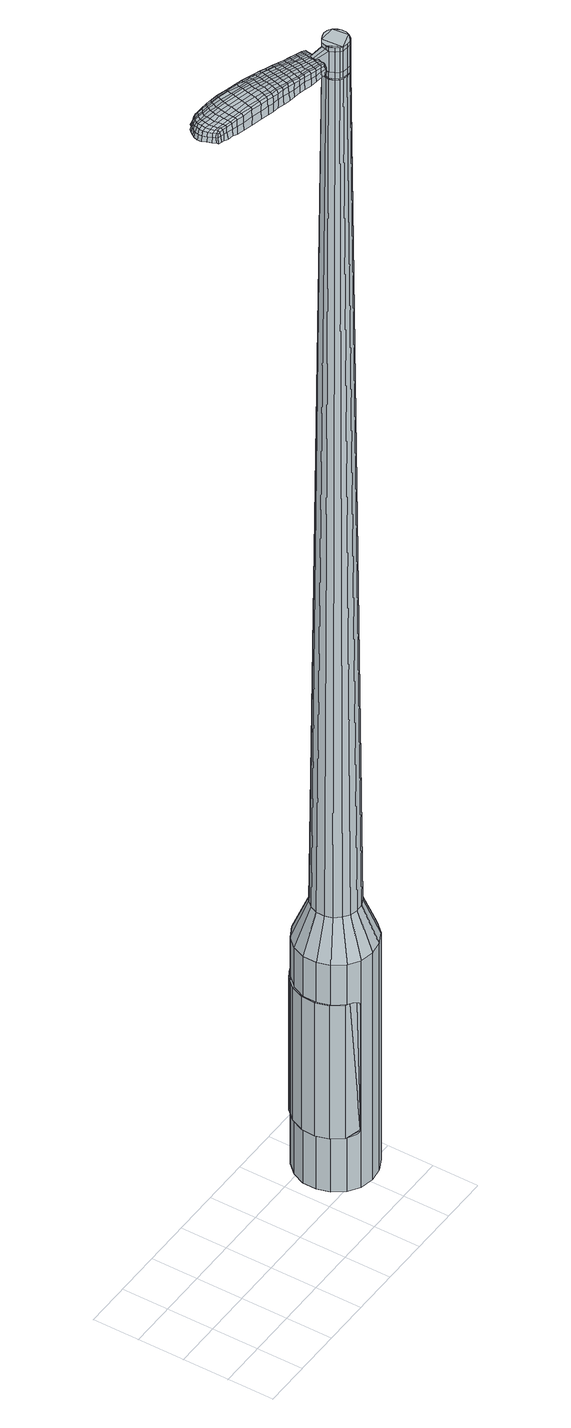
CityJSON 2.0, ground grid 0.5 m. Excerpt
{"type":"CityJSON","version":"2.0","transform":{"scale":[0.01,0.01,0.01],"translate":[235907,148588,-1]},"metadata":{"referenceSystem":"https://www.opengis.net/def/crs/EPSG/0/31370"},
"CityObjects":{
"object1":{"type":"GenericCityObject","attributes":{"cluster":142,"mean_distance_to_centroid":0.0424,"new_centroid_x":235909.58,"new_centroid_y":148588.8,"mean_distance_to_camera":5.37,"H1":10.71,"H2":4.15,"Z_final":111.18,"cluster2":-1,"proj_x":235910.48,"proj_y":148584.89,"id_line":62829,"bearing_l":77.09,"distance":4.02,"orientation":"left","G_obj":167.09},"geometry":[{"type":"MultiSurface","lod":"2","boundaries":[[[0,1,2,3]],[[1,4,5,2]],[[4,6,7,5]],[[6,8,9,7]],[[8,10,11,9]],[[10,12,13,11]],[[12,14,15,13]],[[14,16,17,15]],[[16,18,19,17]],[[18,20,21,19]],[[20,22,23,21]],[[22,24,25,23]],[[24,26,27,25]],[[26,28,29,27]],[[28,30,31,29]],[[30,32,33,31]],[[32,34,35,33]],[[34,0,3,35]],[[36,37,38,39]],[[38,40,41,42]],[[41,43,42]],[[42,44,45,46]],[[45,47,46]],[[46,48,49,50]],[[49,51,50]],[[42,46,50,38]],[[50,52,39,38]],[[53,36,39]],[[2,5,7,35]],[[7,9,11,15]],[[11,13,15]],[[15,17,19,23]],[[19,21,23]],[[23,25,27,31]],[[27,29,31]],[[15,23,31,7]],[[31,33,35,7]],[[3,2,35]],[[1,0,54,55]],[[0,34,56,54]],[[34,32,57,56]],[[32,30,58,57]],[[30,28,59,58]],[[28,26,60,59]],[[26,24,61,60]],[[24,22,62,61]],[[22,20,63,62]],[[20,18,64,63]],[[18,16,65,64]],[[16,14,66,65]],[[14,12,67,66]],[[12,10,68,67]],[[10,8,69,68]],[[8,6,70,69]],[[6,4,71,70]],[[4,1,55,71]],[[55,54,72,73]],[[54,56,74,72]],[[56,57,75,74]],[[57,58,76,75]],[[58,59,77,76]],[[59,60,78,77]],[[60,61,79,78]],[[61,62,80,79]],[[62,63,81,80]],[[63,64,82,81]],[[64,65,83,82]],[[65,66,84,83]],[[66,67,85,84]],[[67,68,86,85]],[[68,69,87,86]],[[69,70,88,87]],[[70,71,89,88]],[[71,55,73,89]],[[72,90,91,92]],[[93,94,90,72]],[[75,95,94,93]],[[96,97,95,75]],[[98,99,97,96]],[[78,100,99,98]],[[101,102,100,78]],[[103,104,102,101]],[[105,106,104,103]],[[107,108,106,105]],[[109,110,108,107]],[[111,112,110,109]],[[113,114,112,111]],[[115,116,114,113]],[[117,118,116,115]],[[119,120,118,117]],[[121,122,120,119]],[[92,91,122,121]],[[123,124,125,126]],[[127,123,126,128]],[[129,127,128,130]],[[131,129,130,132]],[[133,131,132,134]],[[135,133,134,136]],[[137,135,136,138]],[[139,137,138,140]],[[141,139,140,142]],[[143,141,142,144]],[[145,143,144,146]],[[147,145,146,148]],[[149,147,148,150]],[[151,149,150,152]],[[153,151,152,154]],[[155,153,154,156]],[[73,72,92]],[[74,93,72]],[[74,75,93]],[[76,96,75]],[[76,77,98,96]],[[77,78,98]],[[79,101,78]],[[79,80,103,101]],[[80,81,105,103]],[[81,82,107,105]],[[82,83,109,107]],[[83,84,111,109]],[[84,85,113,111]],[[85,86,115,113]],[[86,87,117,115]],[[87,88,119,117]],[[88,89,121,119]],[[89,73,92,121]],[[157,91,90]],[[157,158,122,91]],[[158,159,120,122]],[[159,160,118,120]],[[160,161,116,118]],[[161,162,114,116]],[[162,163,112,114]],[[163,164,110,112]],[[164,165,108,110]],[[165,166,106,108]],[[166,167,104,106]],[[167,168,102,104]],[[168,100,102]],[[169,99,100]],[[169,170,97,99]],[[170,95,97]],[[171,94,95]],[[171,90,94]],[[39,52,155,172]],[[157,90,173,156]],[[53,39,172,124]],[[90,171,125,173]],[[36,53,124,123]],[[171,95,126,125]],[[37,36,123,127]],[[95,170,128,126]],[[38,37,127,129]],[[170,169,130,128]],[[40,38,129,131]],[[169,100,132,130]],[[41,40,131,133]],[[100,168,134,132]],[[43,41,133,135]],[[168,167,136,134]],[[42,43,135,137]],[[167,166,138,136]],[[44,42,137,139]],[[166,165,140,138]],[[45,44,139,141]],[[165,164,142,140]],[[47,45,141,143]],[[164,163,144,142]],[[46,47,143,145]],[[163,162,146,144]],[[48,46,145,147]],[[162,161,148,146]],[[49,48,147,149]],[[161,160,150,148]],[[51,49,149,151]],[[160,159,152,150]],[[50,51,151,153]],[[159,158,154,152]],[[52,50,153,155]],[[158,157,156,154]],[[155,156,174,175]],[[156,173,176,174]],[[173,125,177,176]],[[125,124,178,177]],[[124,172,179,178]],[[172,155,175,179]],[[180,181,182,183]],[[184,180,183,185]],[[180,184,186,187]],[[181,180,187,188]],[[189,190,191,192]],[[193,189,192,194]],[[189,193,195,196]],[[190,189,196,197]],[[198,199,200,201]],[[202,198,201,203]],[[198,202,204,205]],[[199,198,205,206]],[[207,208,209,210]],[[211,207,210,212]],[[207,211,213,214]],[[208,207,214,215]],[[216,217,218,219]],[[220,216,219,221]],[[216,220,222,223]],[[217,216,223,224]],[[225,226,227,228]],[[229,225,228,230]],[[225,229,231,232]],[[226,225,232,233]],[[234,235,236,237]],[[226,234,237,227]],[[234,226,233,238]],[[235,234,238,239]],[[240,241,242,243]],[[235,240,243,236]],[[240,235,239,244]],[[241,240,244,245]],[[246,184,185,247]],[[241,246,247,242]],[[246,241,245,248]],[[184,246,248,186]],[[249,250,251,252]],[[253,249,252,254]],[[249,253,255,256]],[[250,249,256,257]],[[258,259,260,261]],[[250,258,261,251]],[[258,250,257,262]],[[259,258,262,263]],[[264,265,266,267]],[[259,264,267,260]],[[264,259,263,268]],[[265,264,268,269]],[[270,271,272,273]],[[265,270,273,266]],[[270,265,269,274]],[[271,270,274,275]],[[276,181,188,277]],[[271,276,277,272]],[[276,271,275,278]],[[181,276,278,182]],[[279,280,281,282]],[[283,279,282,284]],[[279,283,285,286]],[[280,279,286,287]],[[288,289,290,291]],[[280,288,291,281]],[[288,280,287,292]],[[289,288,292,293]],[[294,295,296,297]],[[289,294,297,290]],[[294,289,293,298]],[[295,294,298,299]],[[300,193,194,301]],[[295,300,301,296]],[[300,295,299,302]],[[193,300,302,195]],[[303,304,305,306]],[[307,303,306,308]],[[303,307,309,310]],[[304,303,310,311]],[[312,313,314,315]],[[304,312,315,305]],[[312,304,311,316]],[[313,312,316,317]],[[318,319,320,321]],[[313,318,321,314]],[[318,313,317,322]],[[319,318,322,323]],[[324,325,326,327]],[[319,324,327,320]],[[324,319,323,328]],[[325,324,328,329]],[[330,190,197,331]],[[325,330,331,326]],[[330,325,329,332]],[[190,330,332,191]],[[333,219,218,334]],[[335,333,334,336]],[[333,335,337,338]],[[219,333,338,221]],[[339,335,336,340]],[[341,339,340,342]],[[339,341,343,344]],[[335,339,344,337]],[[345,341,342,346]],[[347,345,346,348]],[[345,347,349,350]],[[341,345,350,343]],[[351,347,348,352]],[[353,351,352,354]],[[351,353,355,356]],[[347,351,356,349]],[[357,353,354,358]],[[208,357,358,209]],[[357,208,215,359]],[[353,357,359,355]],[[360,361,206,205]],[[362,360,205,204]],[[360,362,363,364]],[[361,360,364,365]],[[366,367,365,364]],[[368,366,364,363]],[[366,368,369,370]],[[367,366,370,371]],[[372,373,371,370]],[[374,372,370,369]],[[372,374,375,376]],[[373,372,376,377]],[[378,379,377,376]],[[380,378,376,375]],[[378,380,213,211]],[[379,378,211,212]],[[381,382,383,384]],[[283,381,384,285]],[[381,283,284,385]],[[382,381,385,386]],[[387,202,203,388]],[[382,387,388,383]],[[387,382,386,389]],[[202,387,389,204]],[[390,391,392,393]],[[229,390,393,231]],[[390,229,230,394]],[[391,390,394,395]],[[396,397,398,399]],[[391,396,399,392]],[[396,391,395,400]],[[397,396,400,401]],[[402,199,206,403]],[[397,402,403,398]],[[402,397,401,404]],[[199,402,404,200]],[[405,406,407,408]],[[187,405,408,188]],[[405,187,186,409]],[[406,405,409,410]],[[411,412,413,414]],[[406,411,414,407]],[[411,406,410,415]],[[412,411,415,416]],[[417,210,209,418]],[[412,417,418,413]],[[417,412,416,419]],[[210,417,419,212]],[[420,421,422,423]],[[192,420,423,194]],[[420,192,191,424]],[[421,420,424,425]],[[426,214,213,427]],[[421,426,427,422]],[[426,421,425,428]],[[214,426,428,215]],[[429,430,431,432]],[[307,429,432,309]],[[429,307,308,433]],[[430,429,433,434]],[[435,220,221,436]],[[430,435,436,431]],[[435,430,434,437]],[[220,435,437,222]],[[438,439,440,441]],[[253,438,441,255]],[[438,253,254,442]],[[439,438,442,443]],[[444,445,446,447]],[[439,444,447,440]],[[444,439,443,448]],[[445,444,448,449]],[[450,217,224,451]],[[445,450,451,446]],[[450,445,449,452]],[[217,450,452,218]],[[453,454,443,442]],[[252,453,442,254]],[[453,252,251,455]],[[454,453,455,456]],[[457,458,449,448]],[[454,457,448,443]],[[457,454,456,459]],[[458,457,459,460]],[[461,334,218,452]],[[458,461,452,449]],[[461,458,460,462]],[[334,461,462,336]],[[463,464,465,466]],[[310,463,466,311]],[[463,310,309,432]],[[464,463,432,431]],[[467,338,337,468]],[[464,467,468,465]],[[467,464,431,436]],[[338,467,436,221]],[[469,470,456,455]],[[261,469,455,251]],[[469,261,260,471]],[[470,469,471,472]],[[473,474,460,459]],[[470,473,459,456]],[[473,470,472,475]],[[474,473,475,476]],[[477,340,336,462]],[[474,477,462,460]],[[477,474,476,478]],[[340,477,478,342]],[[479,480,481,482]],[[316,479,482,317]],[[479,316,311,466]],[[480,479,466,465]],[[483,344,343,484]],[[480,483,484,481]],[[483,480,465,468]],[[344,483,468,337]],[[485,486,472,471]],[[267,485,471,260]],[[485,267,266,487]],[[486,485,487,488]],[[489,490,476,475]],[[486,489,475,472]],[[489,486,488,491]],[[490,489,491,492]],[[493,346,342,478]],[[490,493,478,476]],[[493,490,492,494]],[[346,493,494,348]],[[495,496,497,498]],[[322,495,498,323]],[[495,322,317,482]],[[496,495,482,481]],[[499,350,349,500]],[[496,499,500,497]],[[499,496,481,484]],[[350,499,484,343]],[[501,502,488,487]],[[273,501,487,266]],[[501,273,272,503]],[[502,501,503,504]],[[505,506,492,491]],[[502,505,491,488]],[[505,502,504,507]],[[506,505,507,508]],[[509,352,348,494]],[[506,509,494,492]],[[509,506,508,510]],[[352,509,510,354]],[[511,512,513,514]],[[328,511,514,329]],[[511,328,323,498]],[[512,511,498,497]],[[515,356,355,516]],[[512,515,516,513]],[[515,512,497,500]],[[356,515,500,349]],[[517,518,504,503]],[[277,517,503,272]],[[517,277,188,408]],[[518,517,408,407]],[[519,520,508,507]],[[518,519,507,504]],[[519,518,407,414]],[[520,519,414,413]],[[521,358,354,510]],[[520,521,510,508]],[[521,520,413,418]],[[358,521,418,209]],[[522,523,425,424]],[[332,522,424,191]],[[522,332,329,514]],[[523,522,514,513]],[[524,359,215,428]],[[523,524,428,425]],[[524,523,513,516]],[[359,524,516,355]],[[525,526,386,385]],[[282,525,385,284]],[[525,282,281,527]],[[526,525,527,528]],[[529,362,204,389]],[[526,529,389,386]],[[529,526,528,530]],[[362,529,530,363]],[[531,532,533,534]],[[232,531,534,233]],[[531,232,231,393]],[[532,531,393,392]],[[535,536,537,538]],[[532,535,538,533]],[[535,532,392,399]],[[536,535,399,398]],[[539,361,365,540]],[[536,539,540,537]],[[539,536,398,403]],[[361,539,403,206]],[[541,542,528,527]],[[291,541,527,281]],[[541,291,290,543]],[[542,541,543,544]],[[545,368,363,530]],[[542,545,530,528]],[[545,542,544,546]],[[368,545,546,369]],[[547,548,549,550]],[[238,547,550,239]],[[547,238,233,534]],[[548,547,534,533]],[[551,552,553,554]],[[548,551,554,549]],[[551,548,533,538]],[[552,551,538,537]],[[555,367,371,556]],[[552,555,556,553]],[[555,552,537,540]],[[367,555,540,365]],[[557,558,544,543]],[[297,557,543,290]],[[557,297,296,559]],[[558,557,559,560]],[[561,374,369,546]],[[558,561,546,544]],[[561,558,560,562]],[[374,561,562,375]],[[563,564,565,566]],[[244,563,566,245]],[[563,244,239,550]],[[564,563,550,549]],[[567,568,569,570]],[[564,567,570,565]],[[567,564,549,554]],[[568,567,554,553]],[[571,373,377,572]],[[568,571,572,569]],[[571,568,553,556]],[[373,571,556,371]],[[573,574,560,559]],[[301,573,559,296]],[[573,301,194,423]],[[574,573,423,422]],[[575,380,375,562]],[[574,575,562,560]],[[575,574,422,427]],[[380,575,427,213]],[[576,577,410,409]],[[248,576,409,186]],[[576,248,245,566]],[[577,576,566,565]],[[578,579,416,415]],[[577,578,415,410]],[[578,577,565,570]],[[579,578,570,569]],[[580,379,212,419]],[[579,580,419,416]],[[580,579,569,572]],[[379,580,572,377]],[[581,582,583,584]],[[584,583,585,586]],[[587,585,583,588]],[[588,583,582,589]],[[590,591,592,593]],[[593,592,594,595]],[[596,594,592,597]],[[597,592,591,598]],[[599,600,601,602]],[[602,601,603,604]],[[605,603,601,606]],[[606,601,600,607]],[[608,609,610,611]],[[611,610,612,613]],[[614,612,610,615]],[[615,610,609,616]],[[617,618,619,620]],[[620,619,621,622]],[[623,621,619,624]],[[624,619,618,625]],[[626,627,628,629]],[[629,628,630,631]],[[632,630,628,633]],[[633,628,627,634]],[[635,636,637,638]],[[638,637,627,626]],[[634,627,637,639]],[[639,637,636,640]],[[641,642,643,644]],[[644,643,636,635]],[[640,636,643,645]],[[645,643,642,646]],[[586,585,647,648]],[[648,647,642,641]],[[646,642,647,649]],[[649,647,585,587]],[[650,651,652,653]],[[653,652,654,655]],[[656,654,652,657]],[[657,652,651,658]],[[659,660,661,662]],[[662,661,651,650]],[[658,651,661,663]],[[663,661,660,664]],[[665,666,667,668]],[[668,667,660,659]],[[664,660,667,669]],[[669,667,666,670]],[[671,672,673,674]],[[674,673,666,665]],[[670,666,673,675]],[[675,673,672,676]],[[589,582,677,678]],[[678,677,672,671]],[[676,672,677,679]],[[679,677,582,581]],[[680,681,682,683]],[[683,682,684,685]],[[686,684,682,687]],[[687,682,681,688]],[[689,690,691,692]],[[692,691,681,680]],[[688,681,691,693]],[[693,691,690,694]],[[695,696,697,698]],[[698,697,690,689]],[[694,690,697,699]],[[699,697,696,700]],[[595,594,701,702]],[[702,701,696,695]],[[700,696,701,703]],[[703,701,594,596]],[[704,705,706,707]],[[707,706,708,709]],[[710,708,706,711]],[[711,706,705,712]],[[713,714,715,716]],[[716,715,705,704]],[[712,705,715,717]],[[717,715,714,718]],[[719,720,721,722]],[[722,721,714,713]],[[718,714,721,723]],[[723,721,720,724]],[[725,726,727,728]],[[728,727,720,719]],[[724,720,727,729]],[[729,727,726,730]],[[598,591,731,732]],[[732,731,726,725]],[[730,726,731,733]],[[733,731,591,590]],[[617,620,734,735]],[[735,734,736,737]],[[738,736,734,739]],[[739,734,620,622]],[[737,736,740,741]],[[741,740,742,743]],[[744,742,740,745]],[[745,740,736,738]],[[743,742,746,747]],[[747,746,748,749]],[[750,748,746,751]],[[751,746,742,744]],[[749,748,752,753]],[[753,752,754,755]],[[756,754,752,757]],[[757,752,748,750]],[[755,754,758,759]],[[759,758,609,608]],[[616,609,758,760]],[[760,758,754,756]],[[607,761,762,606]],[[606,762,763,605]],[[764,763,762,765]],[[765,762,761,766]],[[766,767,768,765]],[[765,768,769,764]],[[770,769,768,771]],[[771,768,767,772]],[[772,773,774,771]],[[771,774,775,770]],[[776,775,774,777]],[[777,774,773,778]],[[778,779,780,777]],[[777,780,781,776]],[[614,781,780,612]],[[612,780,779,613]],[[782,783,784,785]],[[785,784,684,686]],[[685,684,784,786]],[[786,784,783,787]],[[604,603,788,789]],[[789,788,783,782]],[[787,783,788,790]],[[790,788,603,605]],[[791,792,793,794]],[[794,793,630,632]],[[631,630,793,795]],[[795,793,792,796]],[[797,798,799,800]],[[800,799,792,791]],[[796,792,799,801]],[[801,799,798,802]],[[607,600,803,804]],[[804,803,798,797]],[[802,798,803,805]],[[805,803,600,599]],[[806,807,808,809]],[[809,808,588,589]],[[587,588,808,810]],[[810,808,807,811]],[[812,813,814,815]],[[815,814,807,806]],[[811,807,814,816]],[[816,814,813,817]],[[608,611,818,819]],[[819,818,813,812]],[[817,813,818,820]],[[820,818,611,613]],[[821,822,823,824]],[[824,823,593,595]],[[590,593,823,825]],[[825,823,822,826]],[[614,615,827,828]],[[828,827,822,821]],[[826,822,827,829]],[[829,827,615,616]],[[830,831,708,832]],[[832,708,710]],[[709,708,831,833]],[[622,621,834,835]],[[835,834,831,830]],[[833,831,834,836]],[[836,834,621,623]],[[837,838,654,839]],[[839,654,656]],[[655,654,840]],[[654,838,840]],[[841,842,843,844]],[[844,843,838,837]],[[840,838,843,845]],[[845,843,842,846]],[[625,618,847,848]],[[848,847,842,841]],[[846,842,847,849]],[[849,847,618,617]],[[850,851,840]],[[840,851,653,655]],[[650,653,851,852]],[[852,851,850,853]],[[846,854,855,845]],[[845,855,850,840]],[[853,850,855,856]],[[856,855,854,857]],[[617,735,175,849]],[[849,175,854,846]],[[857,854,175,858]],[[858,175,735,737]],[[859,860,861,862]],[[862,861,711,712]],[[710,711,861,832]],[[832,861,860,830]],[[738,739,863,864]],[[864,863,860,859]],[[830,860,863,835]],[[835,863,739,622]],[[853,865,866,852]],[[852,866,662,650]],[[659,662,866,867]],[[867,866,865,868]],[[857,869,870,856]],[[856,870,865,853]],[[868,865,870,871]],[[871,870,869,872]],[[737,741,873,858]],[[858,873,869,857]],[[872,869,873,874]],[[874,873,741,743]],[[875,876,877,878]],[[878,877,717,718]],[[712,717,877,862]],[[862,877,876,859]],[[744,745,879,880]],[[880,879,876,875]],[[859,876,879,864]],[[864,879,745,738]],[[868,881,882,867]],[[867,882,668,659]],[[665,668,882,883]],[[883,882,881,884]],[[872,885,886,871]],[[871,886,881,868]],[[884,881,886,887]],[[887,886,885,888]],[[743,747,889,874]],[[874,889,885,872]],[[888,885,889,890]],[[890,889,747,749]],[[891,892,893,894]],[[894,893,723,724]],[[718,723,893,878]],[[878,893,892,875]],[[750,751,895,896]],[[896,895,892,891]],[[875,892,895,880]],[[880,895,751,744]],[[884,897,898,883]],[[883,898,674,665]],[[671,674,898,899]],[[899,898,897,900]],[[888,901,902,887]],[[887,902,897,884]],[[900,897,902,903]],[[903,902,901,904]],[[749,753,905,890]],[[890,905,901,888]],[[904,901,905,906]],[[906,905,753,755]],[[907,908,909,910]],[[910,909,729,730]],[[724,729,909,894]],[[894,909,908,891]],[[756,757,911,912]],[[912,911,908,907]],[[891,908,911,896]],[[896,911,757,750]],[[900,913,914,899]],[[899,914,678,671]],[[589,678,914,809]],[[809,914,913,806]],[[904,915,916,903]],[[903,916,913,900]],[[806,913,916,815]],[[815,916,915,812]],[[755,759,917,906]],[[906,917,915,904]],[[812,915,917,819]],[[819,917,759,608]],[[826,918,919,825]],[[825,919,733,590]],[[730,733,919,910]],[[910,919,918,907]],[[616,760,920,829]],[[829,920,918,826]],[[907,918,920,912]],[[912,920,760,756]],[[787,921,922,786]],[[786,922,683,685]],[[680,683,922,923]],[[923,922,921,924]],[[605,763,925,790]],[[790,925,921,787]],[[924,921,925,926]],[[926,925,763,764]],[[927,928,929,930]],[[930,929,633,634]],[[632,633,929,794]],[[794,929,928,791]],[[931,932,933,934]],[[934,933,928,927]],[[791,928,933,800]],[[800,933,932,797]],[[766,761,935,936]],[[936,935,932,931]],[[797,932,935,804]],[[804,935,761,607]],[[924,937,938,923]],[[923,938,692,680]],[[689,692,938,939]],[[939,938,937,940]],[[764,769,941,926]],[[926,941,937,924]],[[940,937,941,942]],[[942,941,769,770]],[[943,944,945,946]],[[946,945,639,640]],[[634,639,945,930]],[[930,945,944,927]],[[947,948,949,950]],[[950,949,944,943]],[[927,944,949,934]],[[934,949,948,931]],[[772,767,951,952]],[[952,951,948,947]],[[931,948,951,936]],[[936,951,767,766]],[[940,953,954,939]],[[939,954,698,689]],[[695,698,954,955]],[[955,954,953,956]],[[770,775,957,942]],[[942,957,953,940]],[[956,953,957,958]],[[958,957,775,776]],[[959,960,961,962]],[[962,961,645,646]],[[640,645,961,946]],[[946,961,960,943]],[[963,964,965,966]],[[966,965,960,959]],[[943,960,965,950]],[[950,965,964,947]],[[778,773,967,968]],[[968,967,964,963]],[[947,964,967,952]],[[952,967,773,772]],[[956,969,970,955]],[[955,970,702,695]],[[595,702,970,824]],[[824,970,969,821]],[[776,781,971,958]],[[958,971,969,956]],[[821,969,971,828]],[[828,971,781,614]],[[811,972,973,810]],[[810,973,649,587]],[[646,649,973,962]],[[962,973,972,959]],[[817,974,975,816]],[[816,975,972,811]],[[959,972,975,966]],[[966,975,974,963]],[[613,779,976,820]],[[820,976,974,817]],[[963,974,976,968]],[[968,976,779,778]],[[581,584,183,182]],[[584,586,185,183]],[[596,597,196,195]],[[597,598,197,196]],[[599,602,201,200]],[[602,604,203,201]],[[623,624,223,222]],[[624,625,224,223]],[[626,629,228,227]],[[629,631,230,228]],[[635,638,237,236]],[[638,626,227,237]],[[641,644,243,242]],[[644,635,236,243]],[[586,648,247,185]],[[648,641,242,247]],[[656,657,256,255]],[[657,658,257,256]],[[658,663,262,257]],[[663,664,263,262]],[[664,669,268,263]],[[669,670,269,268]],[[670,675,274,269]],[[675,676,275,274]],[[676,679,278,275]],[[679,581,182,278]],[[686,687,286,285]],[[687,688,287,286]],[[688,693,292,287]],[[693,694,293,292]],[[694,699,298,293]],[[699,700,299,298]],[[700,703,302,299]],[[703,596,195,302]],[[704,707,306,305]],[[707,709,308,306]],[[713,716,315,314]],[[716,704,305,315]],[[719,722,321,320]],[[722,713,314,321]],[[725,728,327,326]],[[728,719,320,327]],[[598,732,331,197]],[[732,725,326,331]],[[782,785,384,383]],[[785,686,285,384]],[[604,789,388,203]],[[789,782,383,388]],[[631,795,394,230]],[[795,796,395,394]],[[796,801,400,395]],[[801,802,401,400]],[[802,805,404,401]],[[805,599,200,404]],[[709,433,308]],[[709,833,434,433]],[[833,836,437,434]],[[836,623,222,437]],[[837,839,441,440]],[[839,656,255,441]],[[841,844,447,446]],[[844,837,440,447]],[[625,848,451,224]],[[848,841,446,451]],[[977,978,979,980]],[[981,982,980,979]],[[983,984,985,986]],[[987,988,989,990]],[[978,991,992,979]],[[993,981,979,992]],[[994,983,986,995]],[[996,997,988,987]],[[991,998,999,992]],[[999,1000,993,992]],[[1001,994,995,1002]],[[1003,997,996,1004]],[[998,1005,1006,999]],[[1006,1007,1000,999]],[[1008,1001,1002,1009]],[[1010,1003,1004,1011]],[[1012,1013,1014,1015]],[[1016,1017,1013,1012]],[[1016,1018,1019,1017]],[[1018,1020,1021,1019]],[[1022,1023,1024,1025]],[[1026,1027,1023,1022]],[[1028,1029,1027,1026]],[[1030,1031,1029,1028]],[[1025,1014,1013,1022]],[[1022,1013,1017,1026]],[[1017,1019,1028,1026]],[[1019,1021,1030,1028]],[[986,985,982,981]],[[995,986,981,993]],[[1000,1002,995,993]],[[1007,1009,1002,1000]],[[987,990,984,983]],[[996,987,983,994]],[[1004,996,994,1001]],[[1011,1004,1001,1008]],[[988,1012,1015,989]],[[997,1016,1012,988]],[[1018,1016,997,1003]],[[1020,1018,1003,1010]],[[1032,1033,1034,1035]],[[1034,1036,1037,1038]],[[1034,1038,1039,1040]],[[1034,1040,1035]],[[1041,1032,1035,1042]],[[1043,1042,1035,1044]],[[1045,1044,1035]],[[1046,1034,1033,1047]],[[1048,1046,1047,1049]],[[1050,1048,1049,1051]],[[1052,1050,1051,1053]],[[1054,1052,1053,1055]],[[1055,1056,1057,1058]],[[1055,1058,1059,1060]],[[1055,1060,1061,1062]],[[1061,1063,1064,1065]],[[1061,1065,1066,1067]],[[1061,1067,1062]],[[1055,1062,1054]],[[1068,1069,1033,1032]],[[1070,1071,1036,1034]],[[1072,1073,1045,1035]],[[1069,1074,1047,1033]],[[1075,1070,1034,1046]],[[1074,1076,1049,1047]],[[1077,1075,1046,1048]],[[1076,1078,1051,1049]],[[1079,1077,1048,1050]],[[1078,1080,1053,1051]],[[1081,1079,1050,1052]],[[1080,1082,1055,1053]],[[1083,1081,1052,1054]],[[1082,1084,1056,1055]],[[1085,1086,1063,1061]],[[1087,1083,1054,1062]],[[1057,1056,1084,1088]],[[1058,1057,1088,1089]],[[1059,1058,1089,1090]],[[1060,1059,1090,1091]],[[1061,1060,1091,1085]],[[1092,1068,1032,1041]],[[1093,1092,1041,1042]],[[1094,1093,1042,1043]],[[1095,1094,1043,1044]],[[1073,1095,1044,1045]],[[1037,1036,1071,1096]],[[1064,1063,1086,1097]],[[1038,1037,1096,1098]],[[1039,1038,1098,1099]],[[1040,1039,1099,1100]],[[1035,1040,1100,1072]],[[1065,1064,1097,1101]],[[1066,1065,1101,1102]],[[1067,1066,1102,1103]],[[1062,1067,1103,1087]]]}]}
},
"vertices":[
[214,89,384],[220,102,384],[220,102,96],[214,89,96],[230,113,384],[230,113,96],[243,120,384],[243,120,96],[258,121,384],[258,121,96],[272,118,384],[272,118,96],[284,110,384],[284,110,96],[293,98,384],[293,98,96],[298,84,384],[298,84,96],[297,70,384],[297,70,96],[291,56,384],[291,56,96],[281,45,384],[281,45,96],[268,39,384],[268,39,96],[254,37,384],[254,37,96],[239,40,384],[239,40,96],[227,48,384],[227,48,96],[218,60,384],[218,60,96],[214,74,384],[214,74,96],[244,73,1524],[247,69,1524],[250,67,1524],[243,82,1524],[255,66,1524],[260,66,1524],[267,72,1524],[264,68,1524],[269,76,1524],[269,81,1524],[265,89,1524],[268,85,1524],[261,92,1524],[256,93,1524],[248,90,1524],[252,92,1524],[244,87,1524],[242,78,1524],[231,85,429],[235,93,429],[231,76,429],[233,68,429],[239,61,429],[246,56,429],[254,54,429],[263,55,429],[271,59,429],[277,66,429],[280,74,429],[281,82,429],[278,91,429],[273,98,429],[265,102,429],[257,104,429],[248,103,429],[240,99,429],[243,82,1483],[244,87,1483],[242,78,1483],[244,73,1483],[247,69,1483],[250,67,1483],[255,66,1483],[260,66,1483],[264,68,1483],[267,72,1483],[269,76,1483],[269,81,1483],[268,85,1483],[265,89,1483],[261,92,1483],[256,93,1483],[252,92,1483],[248,90,1483],[243,82,1485],[245,86,1485],[245,86,1483],[243,78,1483],[243,78,1485],[244,73,1485],[247,70,1483],[247,70,1485],[251,67,1483],[251,67,1485],[255,66,1485],[259,67,1483],[259,67,1485],[263,69,1483],[263,69,1485],[266,72,1483],[266,72,1485],[268,76,1483],[268,76,1485],[268,81,1483],[268,81,1485],[267,85,1483],[267,85,1485],[264,89,1483],[264,89,1485],[261,91,1483],[261,91,1485],[256,92,1483],[256,92,1485],[252,91,1483],[252,91,1485],[248,89,1483],[248,89,1485],[244,73,1519],[242,78,1519],[242,78,1493],[244,73,1493],[247,69,1519],[247,69,1493],[250,67,1519],[250,67,1493],[255,66,1519],[255,66,1493],[260,66,1519],[260,66,1493],[264,68,1519],[264,68,1493],[267,72,1519],[267,72,1493],[269,76,1519],[269,76,1493],[269,81,1519],[269,81,1493],[268,85,1519],[268,85,1493],[265,89,1519],[265,89,1493],[261,92,1519],[261,92,1493],[256,93,1519],[256,93,1493],[252,92,1519],[252,92,1493],[248,90,1519],[248,90,1493],[244,87,1519],[244,87,1493],[244,87,1485],[248,90,1485],[252,92,1485],[256,93,1485],[261,92,1485],[265,89,1485],[268,85,1485],[269,81,1485],[269,76,1485],[267,72,1485],[264,68,1485],[260,66,1485],[250,67,1485],[247,69,1485],[242,78,1485],[243,82,1519],[243,82,1493],[225,90,1513],[225,90,1518],[224,86,1513],[224,83,1513],[224,83,1518],[224,86,1518],[157,122,1519],[163,120,1518],[162,122,1509],[156,124,1510],[148,124,1519],[147,126,1510],[149,122,1526],[157,120,1525],[164,118,1525],[148,84,1519],[155,83,1518],[156,84,1525],[149,86,1525],[139,86,1519],[140,87,1526],[138,85,1510],[146,83,1510],[153,82,1509],[80,118,1519],[81,122,1519],[80,122,1513],[79,118,1513],[80,114,1519],[79,114,1513],[82,114,1524],[82,118,1524],[83,121,1524],[152,101,1530],[159,100,1529],[160,103,1529],[153,105,1530],[143,103,1531],[144,107,1531],[143,100,1530],[152,98,1530],[159,96,1529],[231,84,1512],[232,86,1512],[230,86,1517],[230,84,1517],[230,81,1512],[229,81,1517],[229,81,1506],[230,84,1506],[231,87,1506],[99,134,1519],[102,134,1519],[101,135,1512],[98,135,1512],[96,134,1518],[95,135,1512],[96,133,1522],[98,133,1523],[102,132,1524],[107,133,1519],[112,132,1519],[111,134,1512],[106,135,1512],[107,132,1524],[112,131,1525],[118,131,1519],[126,130,1519],[125,131,1511],[117,133,1511],[118,130,1526],[126,128,1526],[137,127,1519],[136,129,1510],[137,125,1526],[227,101,1513],[220,104,1513],[221,102,1518],[228,100,1517],[233,99,1512],[232,99,1516],[232,101,1506],[227,103,1507],[220,105,1507],[213,106,1514],[206,108,1515],[206,106,1520],[213,104,1519],[212,107,1507],[205,109,1507],[199,110,1515],[191,112,1516],[192,110,1522],[199,108,1521],[198,112,1508],[191,114,1508],[184,114,1517],[177,116,1517],[178,114,1524],[185,112,1523],[183,116,1508],[176,118,1509],[170,118,1518],[171,116,1524],[169,120,1509],[90,99,1519],[93,98,1519],[93,99,1524],[90,100,1523],[87,100,1518],[88,101,1522],[86,99,1512],[89,98,1512],[92,97,1512],[97,97,1519],[103,95,1519],[104,96,1525],[98,98,1524],[96,95,1512],[102,94,1512],[109,93,1519],[116,91,1519],[117,92,1526],[110,94,1526],[107,92,1511],[115,90,1511],[128,89,1519],[129,90,1526],[126,88,1510],[220,72,1513],[213,73,1513],[212,72,1507],[219,71,1507],[226,71,1512],[225,71,1506],[225,72,1516],[221,73,1517],[214,74,1518],[206,74,1514],[198,76,1515],[197,75,1507],[204,73,1507],[207,75,1519],[199,77,1520],[191,77,1515],[183,78,1516],[182,77,1508],[189,76,1508],[192,78,1521],[185,79,1522],[176,79,1517],[169,81,1517],[167,79,1509],[175,78,1508],[177,81,1523],[170,82,1524],[162,82,1518],[160,81,1509],[163,83,1524],[225,85,1519],[225,88,1519],[217,87,1520],[218,89,1520],[217,84,1520],[224,82,1519],[210,88,1522],[211,91,1522],[203,90,1523],[203,93,1523],[202,87,1523],[209,86,1521],[196,92,1524],[196,95,1524],[188,93,1525],[189,96,1525],[188,90,1525],[195,89,1524],[181,95,1526],[182,98,1526],[174,97,1527],[175,100,1527],[173,93,1527],[180,92,1526],[167,98,1528],[167,101,1528],[166,95,1528],[85,117,1527],[85,121,1527],[85,113,1526],[89,112,1527],[89,116,1528],[90,120,1528],[95,114,1529],[96,118,1529],[95,110,1528],[102,109,1530],[102,113,1530],[103,116,1530],[109,111,1531],[110,115,1531],[109,107,1530],[118,105,1531],[118,109,1531],[119,113,1531],[131,106,1531],[132,110,1531],[130,102,1531],[86,102,1518],[84,104,1519],[83,104,1513],[85,101,1513],[87,102,1523],[85,105,1523],[82,109,1519],[81,109,1513],[83,109,1524],[94,133,1518],[91,132,1518],[92,131,1523],[95,132,1523],[93,135,1513],[91,133,1513],[88,130,1519],[85,128,1519],[86,127,1524],[89,130,1523],[87,131,1513],[84,128,1513],[83,125,1519],[84,125,1524],[82,125,1513],[157,119,1528],[156,117,1528],[163,115,1528],[164,117,1527],[149,121,1528],[148,119,1529],[156,114,1529],[155,111,1530],[162,109,1529],[163,112,1528],[147,116,1529],[146,113,1530],[154,108,1530],[161,106,1529],[145,110,1531],[150,87,1528],[150,90,1529],[141,91,1529],[141,89,1528],[157,86,1527],[157,88,1528],[151,93,1529],[142,95,1530],[158,92,1528],[228,72,1512],[229,74,1512],[228,75,1517],[227,73,1517],[227,71,1506],[228,73,1506],[229,77,1512],[228,78,1517],[229,77,1506],[234,98,1512],[234,96,1512],[233,97,1506],[234,99,1506],[233,98,1517],[233,96,1517],[233,94,1512],[233,91,1512],[232,92,1506],[233,95,1506],[232,94,1517],[232,91,1517],[232,89,1512],[231,89,1506],[231,89,1517],[228,99,1519],[227,97,1519],[221,101,1520],[220,99,1520],[227,95,1519],[226,93,1519],[220,97,1520],[219,95,1520],[226,90,1519],[219,92,1520],[222,74,1519],[222,76,1519],[215,77,1520],[215,75,1520],[223,79,1519],[216,80,1520],[213,103,1521],[213,101,1521],[206,105,1522],[206,103,1522],[212,99,1521],[212,96,1521],[205,101,1522],[205,98,1523],[211,94,1522],[204,96,1523],[207,77,1521],[208,79,1521],[200,80,1522],[200,78,1522],[208,82,1521],[201,83,1522],[199,107,1523],[199,105,1523],[192,109,1524],[192,107,1524],[198,103,1523],[197,100,1524],[191,105,1525],[190,102,1525],[197,97,1524],[190,99,1525],[193,79,1523],[193,81,1523],[186,83,1524],[185,81,1524],[194,85,1524],[187,86,1525],[185,111,1525],[184,109,1525],[178,113,1526],[177,111,1526],[184,107,1526],[183,104,1526],[177,109,1527],[176,106,1527],[182,101,1526],[175,103,1527],[178,82,1525],[179,84,1525],[171,86,1526],[171,83,1526],[179,88,1526],[172,89,1527],[171,115,1527],[170,113,1527],[170,110,1527],[169,107,1528],[168,104,1528],[164,85,1527],[164,87,1527],[165,91,1528],[89,102,1525],[88,104,1525],[93,101,1526],[91,103,1526],[86,108,1526],[90,107,1527],[97,132,1525],[95,131,1525],[98,130,1526],[101,131,1525],[92,129,1525],[89,127,1526],[93,126,1527],[96,128,1526],[87,124,1526],[91,123,1527],[98,99,1526],[97,101,1527],[104,97,1527],[103,100,1528],[96,106,1528],[102,104,1529],[106,131,1526],[104,129,1527],[110,128,1528],[112,130,1527],[102,127,1527],[99,125,1528],[106,123,1529],[108,126,1528],[97,122,1528],[104,120,1530],[110,96,1528],[109,98,1529],[118,94,1528],[117,96,1529],[109,102,1529],[117,100,1530],[118,128,1528],[116,127,1528],[124,125,1529],[126,127,1528],[115,125,1529],[113,122,1530],[122,120,1530],[123,123,1530],[111,118,1530],[120,116,1531],[129,91,1529],[129,94,1529],[130,98,1530],[137,124,1528],[136,122,1529],[135,120,1530],[134,116,1530],[133,113,1531],[162,120,1509],[163,118,1518],[156,120,1518],[155,122,1509],[148,122,1519],[147,124,1510],[148,121,1525],[157,118,1525],[163,117,1525],[156,86,1525],[155,85,1518],[148,86,1518],[149,88,1525],[140,88,1519],[141,89,1525],[138,87,1510],[146,85,1509],[153,84,1509],[82,121,1513],[83,121,1519],[82,118,1519],[81,118,1513],[82,114,1519],[82,114,1513],[84,114,1524],[84,117,1524],[85,121,1524],[160,103,1528],[159,100,1528],[152,102,1529],[153,105,1529],[143,104,1529],[144,107,1529],[142,100,1529],[151,98,1529],[158,97,1528],[229,87,1516],[229,87,1512],[229,84,1512],[228,84,1516],[228,81,1512],[227,82,1516],[227,81,1506],[228,84,1506],[229,87,1506],[101,133,1512],[102,132,1519],[99,132,1518],[98,133,1512],[96,132,1518],[96,133,1512],[97,131,1522],[99,131,1523],[102,130,1523],[111,132,1512],[112,130,1519],[106,131,1519],[106,133,1512],[107,130,1524],[112,129,1525],[124,129,1511],[125,128,1519],[118,129,1519],[117,131,1511],[118,128,1525],[126,126,1526],[136,125,1519],[135,127,1510],[137,123,1526],[220,100,1518],[220,102,1513],[227,100,1513],[227,98,1517],[232,98,1512],[231,97,1515],[231,99,1506],[226,101,1506],[219,103,1507],[206,105,1520],[205,106,1514],[212,104,1514],[213,103,1519],[212,105,1507],[204,107,1507],[191,109,1522],[191,110,1516],[198,108,1515],[198,107,1521],[197,110,1508],[190,112,1508],[177,113,1523],[177,114,1517],[184,112,1516],[184,111,1522],[183,114,1508],[176,116,1508],[170,116,1517],[170,115,1524],[169,118,1509],[94,101,1523],[94,100,1519],[91,101,1518],[91,102,1523],[89,102,1518],[90,103,1522],[88,101,1512],[89,100,1512],[92,99,1512],[104,98,1525],[104,97,1519],[98,98,1519],[99,100,1524],[97,97,1512],[102,96,1512],[118,94,1526],[117,93,1519],[109,95,1519],[110,96,1525],[108,94,1511],[115,92,1511],[128,91,1519],[129,92,1526],[126,89,1510],[212,74,1507],[213,75,1513],[221,74,1513],[220,73,1506],[226,73,1512],[225,73,1506],[225,74,1515],[221,75,1517],[214,76,1518],[197,77,1507],[198,78,1514],[206,76,1514],[205,75,1507],[207,77,1519],[199,79,1520],[182,79,1508],[184,80,1516],[191,79,1515],[190,78,1508],[192,80,1521],[185,81,1522],[168,81,1508],[169,83,1517],[176,81,1516],[175,80,1508],[178,83,1522],[170,84,1523],[162,84,1517],[160,83,1509],[163,85,1524],[224,85,1518],[224,88,1518],[217,87,1519],[217,90,1519],[216,84,1519],[223,83,1518],[209,89,1520],[210,91,1520],[202,90,1521],[203,93,1521],[202,87,1521],[209,86,1520],[195,92,1523],[196,95,1523],[188,94,1524],[188,96,1524],[187,91,1524],[194,89,1523],[181,95,1525],[181,98,1525],[173,97,1526],[174,100,1526],[173,94,1526],[180,92,1525],[166,98,1527],[167,101,1527],[165,95,1527],[87,120,1526],[86,117,1526],[86,113,1525],[90,112,1526],[90,116,1526],[91,119,1526],[97,118,1528],[96,114,1528],[96,111,1527],[103,109,1528],[103,113,1529],[104,116,1529],[111,115,1530],[110,111,1530],[109,107,1529],[118,106,1530],[118,109,1530],[119,113,1530],[132,110,1530],[131,106,1530],[130,103,1530],[85,105,1513],[86,105,1518],[87,103,1518],[86,102,1512],[89,104,1523],[87,106,1523],[84,109,1519],[83,109,1513],[85,109,1523],[93,130,1523],[92,131,1518],[95,131,1518],[96,130,1523],[94,133,1512],[92,132,1512],[88,126,1523],[87,127,1519],[89,129,1519],[91,128,1523],[89,130,1513],[86,127,1513],[85,124,1519],[86,123,1524],[84,124,1513],[163,114,1527],[156,116,1527],[156,117,1527],[163,116,1526],[148,120,1527],[148,118,1528],[161,109,1528],[154,111,1528],[155,114,1528],[162,112,1527],[147,116,1528],[146,113,1529],[153,108,1529],[161,106,1528],[145,110,1529],[141,92,1528],[150,90,1527],[150,89,1527],[141,90,1527],[157,87,1526],[157,89,1527],[150,94,1528],[142,96,1528],[157,93,1527],[226,75,1516],[227,74,1512],[226,74,1516],[226,74,1506],[227,78,1512],[226,78,1516],[226,77,1506],[231,98,1506],[232,97,1512],[232,99,1506],[231,97,1516],[230,93,1506],[231,92,1512],[231,95,1512],[231,95,1506],[230,94,1516],[230,92,1516],[230,89,1512],[229,90,1506],[229,89,1516],[226,97,1518],[227,98,1518],[220,100,1519],[220,99,1519],[225,93,1518],[226,95,1518],[219,97,1519],[219,95,1519],[218,92,1519],[215,78,1519],[221,76,1518],[221,75,1518],[214,77,1519],[222,79,1518],[215,81,1519],[212,101,1520],[213,102,1520],[205,104,1521],[205,103,1521],[211,96,1520],[212,99,1520],[205,101,1521],[204,98,1521],[211,94,1520],[203,96,1521],[200,80,1521],[207,79,1520],[207,78,1520],[200,79,1521],[208,82,1520],[201,84,1521],[198,105,1522],[198,106,1522],[191,108,1523],[191,107,1523],[197,100,1522],[198,103,1522],[190,105,1523],[190,102,1524],[196,97,1523],[189,99,1524],[185,83,1523],[193,82,1522],[192,81,1522],[185,82,1523],[193,85,1522],[186,87,1523],[184,109,1524],[184,110,1524],[177,112,1525],[177,111,1525],[183,104,1525],[183,106,1524],[176,108,1525],[175,105,1526],[182,101,1525],[175,103,1526],[171,86,1525],[178,85,1524],[178,83,1524],[171,85,1525],[179,88,1524],[172,90,1525],[170,113,1526],[170,114,1526],[168,107,1527],[169,110,1526],[168,104,1527],[164,87,1526],[164,86,1526],[165,91,1526],[89,105,1524],[91,103,1524],[94,102,1525],[92,104,1525],[87,109,1525],[91,108,1525],[99,129,1525],[96,129,1524],[98,130,1524],[101,130,1525],[94,125,1526],[90,126,1525],[93,128,1524],[96,127,1525],[88,123,1525],[92,122,1526],[98,102,1526],[99,100,1526],[104,99,1526],[104,100,1527],[96,106,1526],[103,105,1527],[110,127,1527],[104,128,1526],[106,129,1526],[112,128,1526],[106,122,1528],[100,124,1527],[102,126,1526],[108,125,1527],[98,121,1527],[105,119,1528],[110,99,1527],[110,97,1527],[118,95,1527],[118,97,1528],[109,103,1528],[118,101,1529],[124,124,1528],[116,126,1527],[118,127,1527],[125,125,1527],[122,119,1529],[113,121,1529],[115,124,1528],[123,122,1528],[112,118,1529],[120,116,1530],[129,94,1528],[129,93,1528],[130,98,1529],[136,121,1528],[137,122,1528],[134,116,1529],[135,119,1529],[132,113,1530],[231,99,1508],[230,92,1508],[198,101,1509],[200,108,1509],[178,106,1510],[179,115,1510],[139,116,1512],[141,125,1512],[159,121,1511],[157,112,1511],[122,120,1513],[108,122,1514],[110,131,1514],[124,129,1513],[228,86,1508],[197,93,1509],[176,98,1510],[137,107,1512],[155,103,1511],[119,111,1513],[106,114,1514],[227,79,1508],[195,85,1509],[174,89,1510],[135,98,1512],[153,94,1511],[104,105,1514],[117,102,1513],[225,73,1508],[193,78,1509],[172,81,1510],[133,89,1512],[150,85,1511],[102,96,1514],[115,93,1513],[95,125,1514],[90,125,1514],[92,132,1514],[97,133,1514],[93,117,1514],[89,118,1514],[91,109,1514],[87,111,1514],[90,100,1514],[85,104,1514],[85,123,1515],[81,121,1515],[82,122,1515],[86,127,1515],[84,119,1515],[81,120,1515],[83,115,1515],[81,119,1515],[82,110,1515],[81,117,1515],[229,46,334],[225,48,334],[225,48,165],[237,40,171],[229,46,165],[232,44,165],[234,42,166],[236,41,167],[237,40,169],[232,44,334],[234,42,333],[236,41,332],[237,40,331],[237,40,328],[216,60,165],[216,60,334],[212,74,165],[212,74,334],[213,89,165],[213,89,334],[219,103,165],[219,103,334],[229,114,165],[229,114,334],[233,116,334],[236,118,334],[239,119,333],[240,120,332],[241,121,331],[242,121,328],[233,116,165],[242,121,171],[241,121,169],[240,120,167],[239,119,166],[236,118,165],[230,48,334],[227,50,334],[227,50,165],[230,48,165],[239,42,171],[239,42,328],[219,61,334],[219,61,165],[215,75,334],[215,75,165],[216,88,334],[216,88,165],[221,101,334],[221,101,165],[231,112,334],[231,112,165],[234,114,334],[243,118,328],[243,118,171],[234,114,165],[237,115,334],[240,117,333],[242,118,332],[243,118,331],[233,46,334],[236,44,333],[237,43,332],[238,43,331],[233,46,165],[243,118,169],[236,44,166],[237,43,167],[238,43,169],[242,118,167],[240,117,166],[237,115,165]
]}
